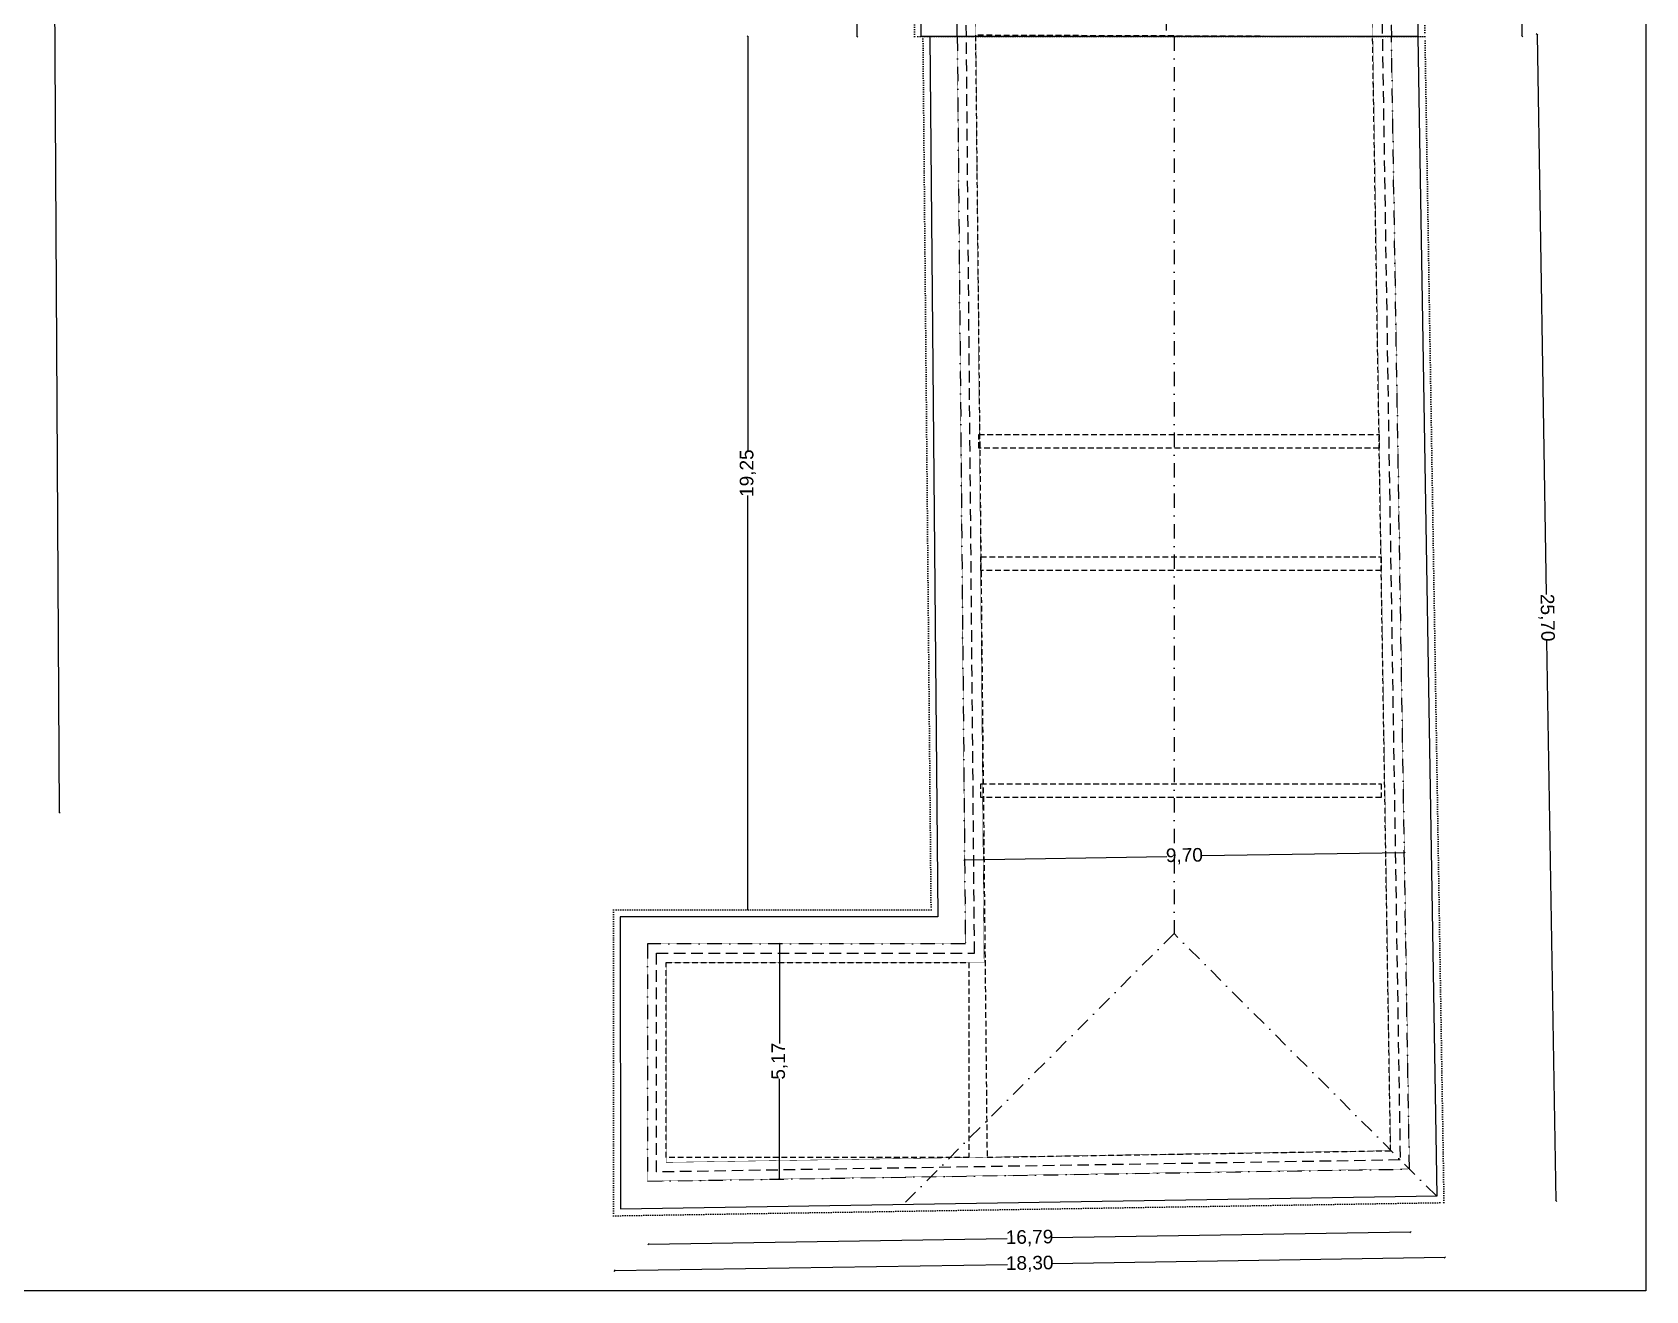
# Model space of a CAD drawing. Header units: millimetres. Extents: x 1607 to 8094, y 411 to 16262.
# Drawn here: x 4538 to 8094, y 3713 to 6486 of the extents above; entities that cross this region are included whole.
import ezdxf

# ---------------------------------------------------------------- set-up
doc = ezdxf.new("R2010")
doc.units = ezdxf.units.MM
for name, pattern in [('PUNTO', [0.25, 0, -0.25]), ('Punto e Tratto', [0.670278, 0.3175, -0.176389, 0, -0.176389]), ('TRATTEGGIATA', [19.05, 12.7, -6.35])]:
    doc.linetypes.add(name, pattern=pattern)
for name, color, linetype in [('00_CARPENTERIA CA', 7, 'Continuous'), ('00_CARPENTERIA TETTO', 5, 'Continuous'), ('00_STRUTTURE MURI', 1, 'Continuous'), ('B_QUOTE_100', 1, 'Continuous')]:
    doc.layers.add(name, color=color, linetype=linetype)
doc.styles.get("Standard").update_dxf_attribs({"font": 'arial.ttf'})
doc.dimstyles.new('ARIAL', dxfattribs={"dimtxt": 7, "dimasz": 3, "dimexe": 0.18, "dimexo": 0.0625, "dimgap": 0.09, "dimtad": 0, "dimlfac": 0.01, "dimzin": 0, "dimtxsty": 'Standard', "dimblk": 'OBLIQUE', "dimcen": 0.09, "dimse1": 1, "dimse2": 1, "dimadec": 0, "dimazin": 0, "dimtfac": 1, "dimtofl": 0, "dimtmove": 0, "dimatfit": 3, "dimfxl": 1, "dimtolj": 1, "dimtzin": 0, "dimarcsym": 0})

# ---------------------------------------------------------------- blocks, each defined once
blk = doc.blocks.new('_OBLIQUE')
at = {"color": 0, "linetype": 'ByBlock'}
blk.add_line((-0.5, -0.5), (0.5, 0.5), dxfattribs=at)
blk = doc.blocks.new('*D585')
at = {"layer": 'B_QUOTE_100', "color": 0, "lineweight": -2, "transparency": 16777216}
for p, q in [((4574.9, 8871.4), (4586.4, 6870.4)), ((4598.4, 4766.5), (4587, 6767.5))]:
    blk.add_line(p, q, dxfattribs=at)
at = {"layer": 'Defpoints', "color": 0, "transparency": 16777216}
for p in [(4453.1, 8870.7), (4574.9, 8871.4), (4476.6, 4765.8)]:
    blk.add_point(p, dxfattribs=at)
at = {"layer": 'B_QUOTE_100', "color": 0, "lineweight": -2, "transparency": 16777216, "xscale": 3, "yscale": 3, "zscale": 3}
for p, rotation in [((4574.9, 8871.4), 90.32828948123729), ((4598.4, 4766.5), 270.3282894812373)]:
    blk.add_blockref('_OBLIQUE', p, dxfattribs=dict(at, rotation=rotation))
at = {"layer": 'B_QUOTE_100', "color": 0, "transparency": 16777216, "insert": (4586.7, 6819), "char_height": 30, "attachment_point": 5, "rotation": 270.3283}
blk.add_mtext('\\A1;41,05', dxfattribs=at)
blk = doc.blocks.new('*D589')
at = {"layer": 'B_QUOTE_100', "color": 0, "lineweight": -2, "transparency": 16777216}
for p, q in [((6355.8, 7194.9), (6355.8, 6874.8)), ((6355.8, 6476.8), (6355.8, 6796.9))]:
    blk.add_line(p, q, dxfattribs=at)
at = {"layer": 'Defpoints', "color": 0, "transparency": 16777216}
for p in [(6475.3, 7194.9), (6355.8, 6476.8), (6475.3, 6476.8)]:
    blk.add_point(p, dxfattribs=at)
at = {"layer": 'B_QUOTE_100', "color": 0, "lineweight": -2, "transparency": 16777216, "xscale": 3, "yscale": 3, "zscale": 3}
for p, rotation in [((6355.8, 7194.9), 90), ((6355.8, 6476.8), 270)]:
    blk.add_blockref('_OBLIQUE', p, dxfattribs=dict(at, rotation=rotation))
at = {"layer": 'B_QUOTE_100', "color": 0, "transparency": 16777216, "insert": (6355.8, 6835.8), "char_height": 30, "attachment_point": 5, "rotation": 90}
blk.add_mtext('\\A1;7,18', dxfattribs=at)
blk = doc.blocks.new('*D590')
at = {"layer": 'B_QUOTE_100', "color": 0, "lineweight": -2, "transparency": 16777216}
for p, q in [((6115.2, 6476.8), (6115.2, 5563.9)), ((6115.2, 4552.2), (6115.2, 5465.1))]:
    blk.add_line(p, q, dxfattribs=at)
at = {"layer": 'Defpoints', "color": 0, "transparency": 16777216}
for p in [(6482.5, 6476.8), (6115.2, 4552.2), (6482.5, 4552.2)]:
    blk.add_point(p, dxfattribs=at)
at = {"layer": 'B_QUOTE_100', "color": 0, "lineweight": -2, "transparency": 16777216, "xscale": 3, "yscale": 3, "zscale": 3}
for p, rotation in [((6115.2, 6476.8), 90), ((6115.2, 4552.2), 270)]:
    blk.add_blockref('_OBLIQUE', p, dxfattribs=dict(at, rotation=rotation))
at = {"layer": 'B_QUOTE_100', "color": 0, "transparency": 16777216, "insert": (6115.2, 5514.5), "char_height": 30, "attachment_point": 5, "rotation": 90}
blk.add_mtext('\\A1;19,25', dxfattribs=at)
blk = doc.blocks.new('*D591')
at = {"layer": 'B_QUOTE_100', "color": 0, "lineweight": -2, "transparency": 16777216}
for p, q in [((7854.1, 6480.8), (7874.2, 5247)), ((7896, 3911.3), (7875.9, 5145.1))]:
    blk.add_line(p, q, dxfattribs=at)
at = {"layer": 'Defpoints', "color": 0, "transparency": 16777216}
for p in [(7607.3, 6476.8), (7854.1, 6480.8), (7649.1, 3907.3)]:
    blk.add_point(p, dxfattribs=at)
at = {"layer": 'B_QUOTE_100', "color": 0, "lineweight": -2, "transparency": 16777216, "xscale": 3, "yscale": 3, "zscale": 3}
for p, rotation in [((7854.1, 6480.8), 90.93326449095645), ((7896, 3911.3), 270.9332644909565)]:
    blk.add_blockref('_OBLIQUE', p, dxfattribs=dict(at, rotation=rotation))
at = {"layer": 'B_QUOTE_100', "color": 0, "transparency": 16777216, "insert": (7875, 5196.1), "char_height": 30, "attachment_point": 5, "rotation": 270.9333}
blk.add_mtext('\\A1;25,70', dxfattribs=at)
blk = doc.blocks.new('*D592')
at = {"layer": 'B_QUOTE_100', "color": 0, "lineweight": -2, "transparency": 16777216}
for p, q in [((7815.6, 9000.3), (7818.5, 7789.7)), ((7821.6, 6477.3), (7818.8, 7687.8))]:
    blk.add_line(p, q, dxfattribs=at)
at = {"layer": 'Defpoints', "color": 0, "transparency": 16777216}
for p in [(7600.7, 8999.7), (7815.6, 9000.3), (7606.7, 6476.8)]:
    blk.add_point(p, dxfattribs=at)
at = {"layer": 'B_QUOTE_100', "color": 0, "lineweight": -2, "transparency": 16777216, "xscale": 3, "yscale": 3, "zscale": 3}
for p, rotation in [((7815.6, 9000.3), 90.13589091417408), ((7821.6, 6477.3), 270.1358909141741)]:
    blk.add_blockref('_OBLIQUE', p, dxfattribs=dict(at, rotation=rotation))
at = {"layer": 'B_QUOTE_100', "color": 0, "transparency": 16777216, "insert": (7818.6, 7738.8), "char_height": 30, "attachment_point": 5, "rotation": 270.1359}
blk.add_mtext('\\A1;25,23', dxfattribs=at)
blk = doc.blocks.new('*D605')
at = {"layer": 'B_QUOTE_100', "color": 0, "lineweight": -2, "transparency": 16777216}
for p, q in [((6184.8, 4477.2), (6184.8, 4257.9)), ((6184.8, 3960.6), (6184.8, 4179.8))]:
    blk.add_line(p, q, dxfattribs=at)
at = {"layer": 'Defpoints', "color": 0, "transparency": 16777216}
for p in [(6184.8, 4477.2), (6282.8, 4477.2), (6282.8, 3960.6)]:
    blk.add_point(p, dxfattribs=at)
at = {"layer": 'B_QUOTE_100', "color": 0, "lineweight": -2, "transparency": 16777216, "xscale": 3, "yscale": 3, "zscale": 3}
for p, rotation in [((6184.8, 4477.2), 90), ((6184.8, 3960.6), 270)]:
    blk.add_blockref('_OBLIQUE', p, dxfattribs=dict(at, rotation=rotation))
at = {"layer": 'B_QUOTE_100', "color": 0, "transparency": 16777216, "insert": (6184.8, 4218.9), "char_height": 30, "attachment_point": 5, "rotation": 90}
blk.add_mtext('\\A1;5,17', dxfattribs=at)
blk = doc.blocks.new('*D606')
at = {"layer": 'B_QUOTE_100', "color": 0, "lineweight": -2, "transparency": 16777216}
for p, q in [((6592.4, 4662.6), (7038.1, 4669.7)), ((7561.8, 4678), (7116.1, 4671))]:
    blk.add_line(p, q, dxfattribs=at)
at = {"layer": 'Defpoints', "color": 0, "transparency": 16777216}
for p in [(7561.8, 4678), (6593.5, 4596.3), (7562.9, 4611.7)]:
    blk.add_point(p, dxfattribs=at)
at = {"layer": 'B_QUOTE_100', "color": 0, "lineweight": -2, "transparency": 16777216, "xscale": 3, "yscale": 3, "zscale": 3}
for p, rotation in [((6592.4, 4662.6), 180.9114177405795), ((7561.8, 4678), 0.9114177405795237)]:
    blk.add_blockref('_OBLIQUE', p, dxfattribs=dict(at, rotation=rotation))
at = {"layer": 'B_QUOTE_100', "color": 0, "transparency": 16777216, "insert": (7077.1, 4670.3), "char_height": 30, "attachment_point": 5, "rotation": 0.9114}
blk.add_mtext('\\A1;9,70', dxfattribs=at)
blk = doc.blocks.new('*D619')
at = {"layer": 'B_QUOTE_100', "color": 0, "lineweight": -2, "transparency": 16777216}
for p, q in [((7575.1, 3842.4), (6785.2, 3829.8)), ((5896.6, 3815.7), (6686.5, 3828.2))]:
    blk.add_line(p, q, dxfattribs=at)
at = {"layer": 'Defpoints', "color": 0, "transparency": 16777216}
for p in [(5894.4, 3954.4), (7572.9, 3981.1), (7575.1, 3842.4)]:
    blk.add_point(p, dxfattribs=at)
at = {"layer": 'B_QUOTE_100', "color": 0, "lineweight": -2, "transparency": 16777216, "xscale": 3, "yscale": 3, "zscale": 3}
for p, rotation in [((7575.1, 3842.4), 0.9114177405795746), ((5896.6, 3815.7), 180.9114177405796)]:
    blk.add_blockref('_OBLIQUE', p, dxfattribs=dict(at, rotation=rotation))
at = {"layer": 'B_QUOTE_100', "color": 0, "transparency": 16777216, "insert": (6735.9, 3829), "char_height": 30, "attachment_point": 5, "rotation": 0.9114}
blk.add_mtext('\\A1;16,79', dxfattribs=at)
blk = doc.blocks.new('*D620')
at = {"layer": 'B_QUOTE_100', "color": 0, "lineweight": -2, "transparency": 16777216}
for p, q in [((5821.3, 3757.3), (6687, 3771)), ((7651, 3786.4), (6785.4, 3772.6))]:
    blk.add_line(p, q, dxfattribs=at)
at = {"layer": 'Defpoints', "color": 0, "transparency": 16777216}
for p in [(5819.4, 3878.2), (7649.1, 3907.3), (5821.3, 3757.3)]:
    blk.add_point(p, dxfattribs=at)
at = {"layer": 'B_QUOTE_100', "color": 0, "lineweight": -2, "transparency": 16777216, "xscale": 3, "yscale": 3, "zscale": 3}
for p, rotation in [((7651, 3786.4), 0.9114177405795413), ((5821.3, 3757.3), 180.9114177405796)]:
    blk.add_blockref('_OBLIQUE', p, dxfattribs=dict(at, rotation=rotation))
at = {"layer": 'B_QUOTE_100', "color": 0, "transparency": 16777216, "insert": (6736.2, 3771.8), "char_height": 30, "attachment_point": 5, "rotation": 0.9114}
blk.add_mtext('\\A1;18,30', dxfattribs=at)

msp = doc.modelspace()

# ---------------------------------------------------------------- linework, layer by layer
at = {"layer": '00_CARPENTERIA CA', "linetype": 'TRATTEGGIATA', "ltscale": 2}
msp.add_lwpolyline([(7493.922, 7689.465), (7552.598, 4001.144), (5914.234, 3974.701), (5914.234, 4457.182), (6614.745, 4457.182), (6589.243, 7309.462)], dxfattribs=at)
at = {"layer": '00_CARPENTERIA TETTO', "color": 7, "linetype": 'PUNTO', "ltscale": 20}
for points in [[(7600.744, 8999.74), (7607.312, 7791.184), (7606.728, 6476.777), (6482.543, 6476.777), (6475.284, 7194.903), (6320.417, 7195.477), (6322.989, 7889.072), (6479.161, 7889.851), (6473.093, 9010.639)], [(5819.42, 3878.176), (7649.109, 3907.283), (7607.252, 6476.777), (6500.998, 6476.777), (6518.888, 4552.182), (5819.21, 4552.182)]]:
    msp.add_lwpolyline(points, close=True, dxfattribs=at)
at = {"layer": '00_CARPENTERIA TETTO'}
for points in [[(7585.563, 8999.884), (7592.317, 7791.152), (7592.317, 7791.152), (7591.48, 6476.777), (6497.388, 6476.777), (6490.13, 7209.841), (6335.465, 7210.415), (6337.927, 7874.154), (6494.228, 7874.933), (6488.161, 9010.496)], [(5834.415, 3893.416), (7633.867, 3922.043), (7592.25, 6476.777), (6516.137, 6476.777), (6534.027, 4537.182), (5834.215, 4537.182)]]:
    msp.add_lwpolyline(points, close=True, dxfattribs=at)
at = {"layer": '00_CARPENTERIA TETTO', "linetype": 'Punto e Tratto', "ltscale": 100}
for points in [[(7480.801, 9001.049), (7499.711, 8589.542), (7488.621, 7709.492), (7513.6, 7709.889), (7533.197, 6476.777), (6576.676, 6476.777), (6569.42, 7289.547), (6415.761, 7290.117), (6417.632, 7794.55), (6574.626, 7795.333), (6568.566, 9010.168)], [(5894.396, 3954.378), (7572.92, 3981.081), (7533.197, 6476.777), (6576.676, 6476.777), (6594.566, 4477.182), (5894.234, 4477.182)]]:
    msp.add_lwpolyline(points, close=True, dxfattribs=at)
for points in [[(7037.03, 9005.01), (7037.03, 6476.777)], [(7054.287, 6476.483), (7054.287, 4500.097)], [(7632.365, 3922.019), (7054.287, 4500.097), (6457.519, 3903.329)]]:
    msp.add_lwpolyline(points, dxfattribs=at)
at = {"layer": '00_STRUTTURE MURI', "const_width": 1}
for points in [[(7513.608, 7709.366), (7572.914, 3981.47), (5894.234, 3954.375), (5894.234, 4477.182), (6594.566, 4477.182), (6569.42, 7289.547)], [(7473.432, 7668.75), (7531.452, 4021.623), (5935.051, 3995.857), (5935.051, 4436.365), (6635.75, 4436.365), (6609.876, 7330.191)]]:
    msp.add_lwpolyline(points, dxfattribs=at)
at = {"layer": '00_STRUTTURE MURI', "linetype": 'TRATTEGGIATA'}
for points in [[(7491.806, 6476.109), (6616.767, 6479.354), (6642.325, 4007.273), (7531.443, 4021.623)], [(6623.804, 5599.802), (7505.957, 5599.802), (7505.957, 5569.811), (6623.804, 5569.811)], [(6628.658, 5329.88), (7510.811, 5329.88), (7510.811, 5299.889), (6628.658, 5299.889)], [(6628.658, 4829.88), (7510.811, 4829.88), (7510.811, 4799.889), (6628.658, 4799.889)], [(5935.051, 4436.365), (6602.161, 4436.365), (6602.161, 4006.624), (5935.051, 4006.624)]]:
    msp.add_lwpolyline(points, close=True, dxfattribs=at)
at = {"layer": 'B_QUOTE_100'}
msp.add_lwpolyline([(1607.439, 14744.098), (8093.642, 14744.098), (8093.642, 3713.066), (1607.439, 3713.066)], close=True, dxfattribs=at)

# ---------------------------------------------------------------- dimensions: what is measured, and where the dimension line sits
for p1, p2, distance, picture, middle in [((7606.728, 6476.777), (7600.744, 8999.74), -214.905, '*D592', (7818.64, 7738.768)), ((4476.632, 4765.797), (4453.111, 8870.732), -121.798, '*D585', (4586.667, 6818.962)), ((6475.284, 7194.903), (6475.284, 6476.777), -119.505, '*D589', (6355.779, 6835.84)), ((6482.543, 6476.777), (6482.543, 4552.182), -367.327, '*D590', (6115.216, 5514.479)), ((7649.109, 3907.283), (7607.252, 6476.777), -246.881, '*D591', (7875.029, 5196.051)), ((6593.5, 4596.291), (7562.887, 4611.712), 66.341, '*D606', (7077.139, 4670.334)), ((6282.821, 3960.557), (6282.821, 4477.182), 97.994, '*D605', (6184.827, 4218.87)), ((5894.396, 3954.378), (7572.92, 3981.081), -138.719, '*D619', (6735.865, 3829.028)), ((7649.109, 3907.283), (5819.42, 3878.176), 120.925, '*D620', (6736.188, 3771.819))]:
    dim = msp.add_aligned_dim(p1=p1, p2=p2, distance=distance, dimstyle='ARIAL', override={"dimtxt": 30}, dxfattribs=at)
    dim.commit()
    dim.dimension.update_dxf_attribs({"geometry": picture, "text_midpoint": middle})

doc.saveas('drawing.dxf')
